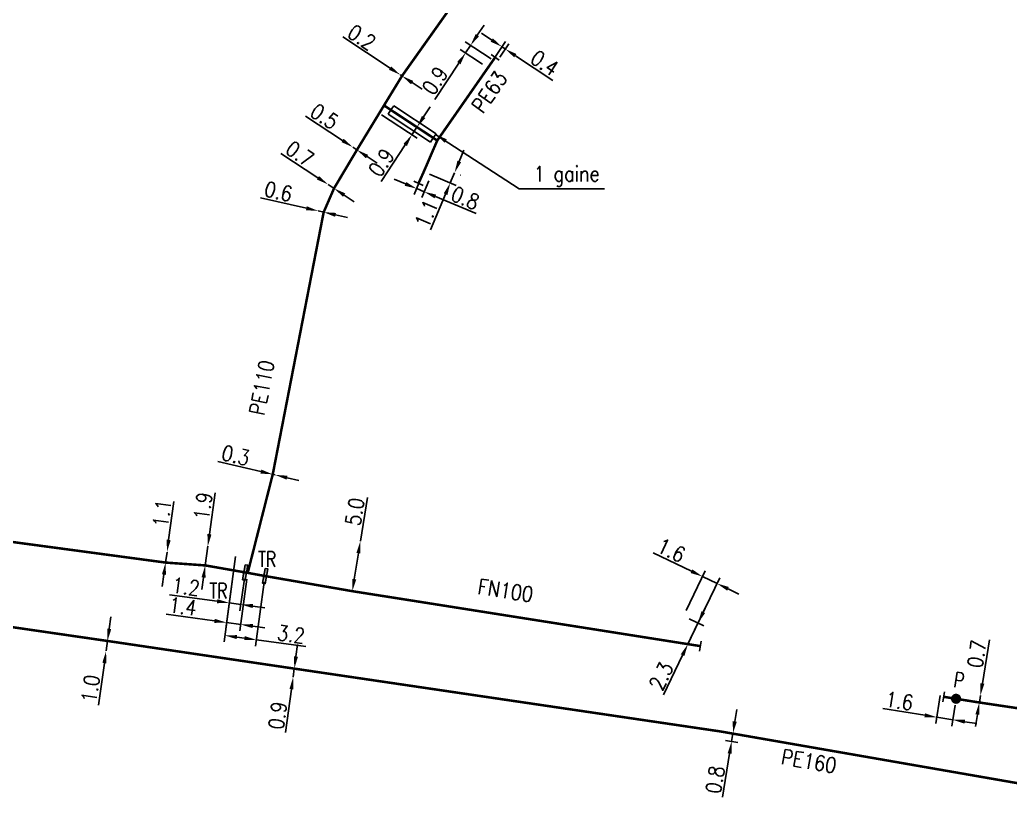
# Model space of a CAD drawing. Header units: millimetres. Extents: x 138988 to 140002, y 128990 to 130001.
# Drawn here: x 139490.1 to 139587.9, y 129601.3 to 129678 of the extents above; entities that cross this region are included whole.
import ezdxf
from ezdxf.enums import TextEntityAlignment as Align

# ---------------------------------------------------------------- set-up
doc = ezdxf.new("R2010")
doc.units = ezdxf.units.MM
doc.header["$PDMODE"] = 34
for name, pattern in [('L_25_AP', [2000, 1000, 1000]), ('L_25_FN', [2000, 1000, 1000]), ('L_25_PE', [2000, 1000, 1000])]:
    doc.linetypes.add(name, pattern=pattern)
doc.layers.get('0').update_dxf_attribs({"linetype": 'CONTINUOUS'})
doc.layers.get('Defpoints').update_dxf_attribs({"linetype": 'CONTINUOUS'})
for name, color, linetype in [('L_150', 1, 'CONTINUOUS'), ('L_300', 7, 'CONTINUOUS'), ('L_340', 7, 'CONTINUOUS'), ('L_400', 7, 'CONTINUOUS')]:
    doc.layers.add(name, color=color, linetype=linetype)
doc.styles.add('G_ROMANS', font='ROMANS.SHX', dxfattribs={"width": 0.75})
doc.styles.get("Standard").update_dxf_attribs({"font": 'romans.shx', "width": 0.85})
doc.dimstyles.get("Standard").update_dxf_attribs({"dimtxt": 1.5, "dimasz": 1.2, "dimexe": 0.625, "dimexo": 0.625, "dimgap": 0.25, "dimtad": 1, "dimdec": 1, "dimzin": 0, "dimdsep": 46, "dimtxsty": 'Standard', "dimcen": -0.5, "dimadec": 0, "dimazin": 0, "dimtfac": 1, "dimtdec": 1, "dimtmove": 0, "dimatfit": 3, "dimfxl": 0, "dimtolj": 1, "dimtzin": 0, "dimarcsym": 0})

# ---------------------------------------------------------------- blocks, each defined once
blk = doc.blocks.new('*D378')
at = {"layer": 'Defpoints', "color": 0, "linetype": 'Continuous', "transparency": 16777216}
for p in [(139581.075, 129611.974), (139582.545, 129611.031), (139580.635, 129609.212)]:
    blk.add_point(p, dxfattribs=at)
at = {"layer": 'L_300', "color": 0, "linetype": 'Continuous', "lineweight": -2, "transparency": 16777216}
for p, q in [((139580.977, 129611.357), (139580.536, 129608.595)), ((139579.45, 129609.401), (139575.313, 129610.061)), ((139582.446, 129610.414), (139582.116, 129608.343)), ((139582.215, 129608.96), (139580.635, 129609.212)), ((139583.4, 129608.771), (139584.585, 129608.582))]:
    blk.add_line(p, q, dxfattribs=at)
at = {"layer": 'L_300', "color": 0, "linetype": 'Continuous', "transparency": 16777216}
for points in [[(139579.481, 129609.599), (139579.418, 129609.204), (139580.635, 129609.212)], [(139583.431, 129608.969), (139583.368, 129608.574), (139582.215, 129608.96)]]:
    blk.add_solid(points, dxfattribs=at)
at = {"layer": 'L_300', "color": 0, "linetype": 'Continuous', "transparency": 16777216, "insert": (139576.946, 129610.813), "char_height": 1.5, "attachment_point": 5, "rotation": 350.93736}
blk.add_mtext('\\A1;1.6', dxfattribs=at)
blk = doc.blocks.new('*D379')
at = {"layer": 'Defpoints', "color": 0, "linetype": 'Continuous', "transparency": 16777216}
for p in [(139584.955, 129611.355), (139584.955, 129611.355), (139584.844, 129610.664)]:
    blk.add_point(p, dxfattribs=at)
at = {"layer": 'L_150', "color": 0, "linetype": 'Continuous', "lineweight": -2, "transparency": 16777216}
for p, q in [((139585.144, 129612.54), (139585.832, 129616.857)), ((139584.844, 129610.664), (139584.955, 129611.355)), ((139584.655, 129609.479), (139584.466, 129608.294))]:
    blk.add_line(p, q, dxfattribs=at)
at = {"layer": 'L_150', "color": 0, "linetype": 'Continuous', "transparency": 16777216}
for points in [[(139584.946, 129612.572), (139585.341, 129612.509), (139584.955, 129611.355)], [(139584.458, 129609.511), (139584.853, 129609.448), (139584.844, 129610.664)]]:
    blk.add_solid(points, dxfattribs=at)
at = {"layer": 'L_150', "color": 0, "linetype": 'Continuous', "transparency": 16777216, "insert": (139584.595, 129615.449), "char_height": 1.5, "attachment_point": 5, "rotation": 80.93736}
blk.add_mtext('\\A1;0.7', dxfattribs=at)
blk = doc.blocks.new('L_340_07')
at = {"color": 0, "linetype": 'Continuous', "const_width": 0.25, "flags": 128}
blk.add_lwpolyline([(0, 0), (1.25, 0)], dxfattribs=at)
at = {"color": 0, "linetype": 'Continuous', "flags": 128}
blk.add_lwpolyline([(1.25, -0.5), (1.25, 0.5)], dxfattribs=at)
at = {"color": 0, "linetype": 'Continuous', "style": 'G_ROMANS', "width": 0.75, "flags": 3}
for tag, p in [('DEF_LEG', (0.723, -3.465)), ('DEF_COUP', (0.723, -5.965)), ('DEF_TYPE', (0.723, -8.465))]:
    blk.add_attdef(tag, text='', height=1.2, dxfattribs=at).set_placement(p, align=Align.MIDDLE)
blk = doc.blocks.new('L_300_12')
at = {"color": 0, "linetype": 'Continuous', "const_width": 0.497, "flags": 128}
blk.add_lwpolyline([(-0.252, 0, 1), (0.252, 0, 1)], format="xyb", close=True, dxfattribs=at)
at = {"color": 0, "linetype": 'Continuous', "style": 'G_ROMANS', "width": 0.75}
blk.add_text('P', height=1.5, dxfattribs=at).set_placement((0, 1.85), align=Align.MIDDLE)
at = {"color": 0, "linetype": 'Continuous', "width": 0.75, "flags": 3}
for tag, p in [('DEF_LEG', (0, -5)), ('DEF_COUP', (0, -7.5)), ('DEF_TYPE', (0, -10))]:
    blk.add_attdef(tag, text='', height=1.2, dxfattribs=at).set_placement(p, align=Align.MIDDLE)
blk = doc.blocks.new('*D1006')
at = {"layer": 'Defpoints', "color": 0, "linetype": 'Continuous', "transparency": 16777216}
for p in [(139515.095, 129633.182), (139515.339, 129633.125), (139515.339, 129633.125)]:
    blk.add_point(p, dxfattribs=at)
at = {"layer": 'L_150', "color": 0, "linetype": 'Continuous', "lineweight": -2, "transparency": 16777216}
for p, q in [((139513.926, 129633.453), (139509.668, 129634.443)), ((139515.339, 129633.125), (139515.095, 129633.182)), ((139516.508, 129632.853), (139517.676, 129632.582))]:
    blk.add_line(p, q, dxfattribs=at)
at = {"layer": 'L_150', "color": 0, "linetype": 'Continuous', "transparency": 16777216}
for points in [[(139513.972, 129633.648), (139513.881, 129633.258), (139515.095, 129633.182)], [(139516.553, 129633.048), (139516.462, 129632.659), (139515.339, 129633.125)]]:
    blk.add_solid(points, dxfattribs=at)
at = {"layer": 'L_150', "color": 0, "linetype": 'Continuous', "transparency": 16777216, "insert": (139511.439, 129635.058), "char_height": 1.5, "attachment_point": 5, "rotation": 346.91893}
blk.add_mtext('\\A1;0.3', dxfattribs=at)
blk = doc.blocks.new('*D1007')
at = {"layer": 'Defpoints', "color": 0, "linetype": 'Continuous', "transparency": 16777216}
for p in [(139526.076, 129669.59), (139525.317, 129669.011), (139528.834, 129666.694)]:
    blk.add_point(p, dxfattribs=at)
at = {"layer": 'L_150', "color": 0, "linetype": 'Continuous', "lineweight": -2, "transparency": 16777216}
for p, q in [((139529.99, 129668.449), (139530.65, 129669.451)), ((139525.839, 129668.667), (139529.356, 129666.351)), ((139526.598, 129669.246), (139529.851, 129667.103)), ((139529.33, 129667.447), (139528.834, 129666.694)), ((139528.174, 129665.692), (139525.802, 129662.092))]:
    blk.add_line(p, q, dxfattribs=at)
at = {"layer": 'L_150', "color": 0, "linetype": 'Continuous', "transparency": 16777216}
for points in [[(139529.823, 129668.559), (139530.157, 129668.339), (139529.33, 129667.447)], [(139528.007, 129665.802), (139528.341, 129665.582), (139528.834, 129666.694)]]:
    blk.add_solid(points, dxfattribs=at)
at = {"layer": 'L_150', "color": 0, "linetype": 'Continuous', "transparency": 16777216, "insert": (139525.823, 129663.941), "char_height": 1.5, "attachment_point": 5, "rotation": 56.62616}
blk.add_mtext('\\A1;0.9', dxfattribs=at)
blk = doc.blocks.new('*D1008')
at = {"layer": 'Defpoints', "color": 0, "linetype": 'Continuous', "transparency": 16777216}
for p in [(139519.586, 129659.176), (139519.586, 129659.176), (139520.122, 129659.054)]:
    blk.add_point(p, dxfattribs=at)
at = {"layer": 'L_150', "color": 0, "linetype": 'Continuous', "lineweight": -2, "transparency": 16777216}
for p, q in [((139518.416, 129659.442), (139513.89, 129660.47)), ((139520.122, 129659.054), (139519.586, 129659.176)), ((139521.292, 129658.788), (139522.463, 129658.522))]:
    blk.add_line(p, q, dxfattribs=at)
at = {"layer": 'L_150', "color": 0, "linetype": 'Continuous', "transparency": 16777216}
for points in [[(139518.46, 129659.637), (139518.372, 129659.247), (139519.586, 129659.176)], [(139521.337, 129658.983), (139521.248, 129658.593), (139520.122, 129659.054)]]:
    blk.add_solid(points, dxfattribs=at)
at = {"layer": 'L_150', "color": 0, "linetype": 'Continuous', "transparency": 16777216, "insert": (139515.658, 129661.094), "char_height": 1.5, "attachment_point": 5, "rotation": 347.19777}
blk.add_mtext('\\A1;0.6', dxfattribs=at)
blk = doc.blocks.new('*D1009')
at = {"layer": 'Defpoints', "color": 0, "linetype": 'Continuous', "transparency": 16777216}
for p in [(139520.559, 129661.789), (139520.559, 129661.789), (139521.144, 129661.404)]:
    blk.add_point(p, dxfattribs=at)
at = {"layer": 'L_150', "color": 0, "linetype": 'Continuous', "lineweight": -2, "transparency": 16777216}
for p, q in [((139519.557, 129662.449), (139515.907, 129664.854)), ((139521.144, 129661.404), (139520.559, 129661.789)), ((139522.146, 129660.744), (139523.148, 129660.083))]:
    blk.add_line(p, q, dxfattribs=at)
at = {"layer": 'L_150', "color": 0, "linetype": 'Continuous', "transparency": 16777216}
for points in [[(139519.667, 129662.616), (139519.447, 129662.282), (139520.559, 129661.789)], [(139522.256, 129660.911), (139522.036, 129660.577), (139521.144, 129661.404)]]:
    blk.add_solid(points, dxfattribs=at)
at = {"layer": 'L_150', "color": 0, "linetype": 'Continuous', "transparency": 16777216, "insert": (139517.781, 129664.817), "char_height": 1.5, "attachment_point": 5, "rotation": 326.61823}
blk.add_mtext('\\A1;0.7', dxfattribs=at)
blk = doc.blocks.new('*D1010')
at = {"layer": 'Defpoints', "color": 0, "linetype": 'Continuous', "transparency": 16777216}
for p in [(139522.988, 129665.476), (139522.988, 129665.476), (139523.405, 129665.201)]:
    blk.add_point(p, dxfattribs=at)
at = {"layer": 'L_150', "color": 0, "linetype": 'Continuous', "lineweight": -2, "transparency": 16777216}
for p, q in [((139521.986, 129666.136), (139518.335, 129668.541)), ((139523.405, 129665.201), (139522.988, 129665.476)), ((139524.408, 129664.541), (139525.41, 129663.881))]:
    blk.add_line(p, q, dxfattribs=at)
at = {"layer": 'L_150', "color": 0, "linetype": 'Continuous', "transparency": 16777216}
for points in [[(139522.096, 129666.303), (139521.876, 129665.969), (139522.988, 129665.476)], [(139524.518, 129664.708), (139524.298, 129664.374), (139523.405, 129665.201)]]:
    blk.add_solid(points, dxfattribs=at)
at = {"layer": 'L_150', "color": 0, "linetype": 'Continuous', "transparency": 16777216, "insert": (139520.209, 129668.504), "char_height": 1.5, "attachment_point": 5, "rotation": 326.62616}
blk.add_mtext('\\A1;0.5', dxfattribs=at)
blk = doc.blocks.new('*D1011')
at = {"layer": 'Defpoints', "color": 0, "linetype": 'Continuous', "transparency": 16777216}
for p in [(139527.687, 129672.61), (139527.687, 129672.61), (139527.854, 129672.5)]:
    blk.add_point(p, dxfattribs=at)
at = {"layer": 'L_150', "color": 0, "linetype": 'Continuous', "lineweight": -2, "transparency": 16777216}
for p, q in [((139526.685, 129673.27), (139522.011, 129676.349)), ((139527.854, 129672.5), (139527.687, 129672.61)), ((139528.856, 129671.84), (139529.858, 129671.18))]:
    blk.add_line(p, q, dxfattribs=at)
at = {"layer": 'L_150', "color": 0, "linetype": 'Continuous', "transparency": 16777216}
for points in [[(139526.795, 129673.437), (139526.575, 129673.103), (139527.687, 129672.61)], [(139528.966, 129672.007), (139528.746, 129671.673), (139527.854, 129672.5)]]:
    blk.add_solid(points, dxfattribs=at)
at = {"layer": 'L_150', "color": 0, "linetype": 'Continuous', "transparency": 16777216, "insert": (139523.885, 129676.312), "char_height": 1.5, "attachment_point": 5, "rotation": 326.62616}
blk.add_mtext('\\A1;0.2', dxfattribs=at)
blk = doc.blocks.new('*D1023')
at = {"layer": 'Defpoints', "color": 0, "linetype": 'Continuous', "transparency": 16777216}
for p in [(139529.999, 129663.038), (139533.034, 129662.957), (139533.045, 129662.953)]:
    blk.add_point(p, dxfattribs=at)
at = {"layer": 'L_340', "color": 0, "linetype": 'Continuous', "lineweight": -2, "transparency": 16777216}
for p, q in [((139533.509, 129664.06), (139533.973, 129665.166)), ((139530.575, 129662.796), (139533.195, 129661.697)), ((139533.045, 129662.953), (139532.619, 129661.939)), ((139533.61, 129662.716), (139533.621, 129662.711)), ((139532.155, 129660.832), (139530.675, 129657.305))]:
    blk.add_line(p, q, dxfattribs=at)
at = {"layer": 'L_340', "color": 0, "linetype": 'Continuous', "transparency": 16777216}
for points in [[(139533.325, 129664.137), (139533.693, 129663.982), (139533.045, 129662.953)], [(139531.97, 129660.91), (139532.339, 129660.755), (139532.619, 129661.939)]]:
    blk.add_solid(points, dxfattribs=at)
at = {"layer": 'L_340', "color": 0, "linetype": 'Continuous', "transparency": 16777216, "insert": (139530.261, 129658.902), "char_height": 1.5, "attachment_point": 5, "rotation": 67.23777}
blk.add_mtext('\\A1;1.1', dxfattribs=at)
blk = doc.blocks.new('*D1024')
at = {"layer": 'Defpoints', "color": 0, "linetype": 'Continuous', "transparency": 16777216}
for p in [(139529.999, 129663.038), (139530.737, 129662.729), (139530.041, 129661.071)]:
    blk.add_point(p, dxfattribs=at)
at = {"layer": 'L_340', "color": 0, "linetype": 'Continuous', "lineweight": -2, "transparency": 16777216}
for p, q in [((139528.197, 129661.844), (139527.09, 129662.309)), ((139529.757, 129662.462), (139529.062, 129660.804)), ((139530.495, 129662.152), (139529.799, 129660.494)), ((139529.303, 129661.38), (139530.041, 129661.071)), ((139531.148, 129660.606), (139535.179, 129658.915))]:
    blk.add_line(p, q, dxfattribs=at)
at = {"layer": 'L_340', "color": 0, "linetype": 'Continuous', "transparency": 16777216}
for points in [[(139528.274, 129662.029), (139528.12, 129661.66), (139529.303, 129661.38)], [(139531.225, 129660.791), (139531.07, 129660.422), (139530.041, 129661.071)]]:
    blk.add_solid(points, dxfattribs=at)
at = {"layer": 'L_340', "color": 0, "linetype": 'Continuous', "transparency": 16777216, "insert": (139534.103, 129660.451), "char_height": 1.5, "attachment_point": 5, "rotation": 337.23777}
blk.add_mtext('\\A1;0.8', dxfattribs=at)
blk = doc.blocks.new('*D1025')
at = {"layer": 'Defpoints', "color": 0, "linetype": 'Continuous', "transparency": 16777216}
for p in [(139534.625, 129675.521), (139536.334, 129673.308), (139537.16, 129673.84)]:
    blk.add_point(p, dxfattribs=at)
at = {"layer": 'L_340', "color": 0, "linetype": 'Continuous', "lineweight": -2, "transparency": 16777216}
for p, q in [((139535.288, 129676.521), (139535.951, 129677.521)), ((139536.639, 129674.185), (139534.104, 129675.867)), ((139534.625, 129675.521), (139534.127, 129674.771)), ((139535.813, 129673.653), (139533.606, 129675.116)), ((139533.464, 129673.771), (139531.082, 129670.178))]:
    blk.add_line(p, q, dxfattribs=at)
at = {"layer": 'L_340', "color": 0, "linetype": 'Continuous', "transparency": 16777216}
for points in [[(139535.121, 129676.632), (139535.454, 129676.411), (139534.625, 129675.521)], [(139533.297, 129673.881), (139533.631, 129673.66), (139534.127, 129674.771)]]:
    blk.add_solid(points, dxfattribs=at)
at = {"layer": 'L_340', "color": 0, "linetype": 'Continuous', "transparency": 16777216, "insert": (139531.108, 129672.027), "char_height": 1.5, "attachment_point": 5, "rotation": 56.45274}
blk.add_mtext('\\A1;0.9', dxfattribs=at)
blk = doc.blocks.new('*D1026')
at = {"layer": 'Defpoints', "color": 0, "linetype": 'Continuous', "transparency": 16777216}
for p in [(139538.044, 129675.162), (139536.334, 129673.308), (139537.165, 129673.837)]:
    blk.add_point(p, dxfattribs=at)
at = {"layer": 'L_340', "color": 0, "linetype": 'Continuous', "lineweight": -2, "transparency": 16777216}
for p, q in [((139536.71, 129676.046), (139535.71, 129676.709)), ((139536.68, 129673.829), (139538.056, 129675.904)), ((139537.51, 129674.358), (139538.389, 129675.683)), ((139537.71, 129675.383), (139538.044, 129675.162)), ((139539.044, 129674.499), (139542.738, 129672.05))]:
    blk.add_line(p, q, dxfattribs=at)
at = {"layer": 'L_340', "color": 0, "linetype": 'Continuous', "transparency": 16777216}
for points in [[(139536.821, 129676.213), (139536.6, 129675.88), (139537.71, 129675.383)], [(139539.154, 129674.666), (139538.933, 129674.332), (139538.044, 129675.162)]]:
    blk.add_solid(points, dxfattribs=at)
at = {"layer": 'L_340', "color": 0, "linetype": 'Continuous', "transparency": 16777216, "insert": (139541.944, 129673.776), "char_height": 1.5, "attachment_point": 5, "rotation": 326.45274}
blk.add_mtext('\\A1;0.4', dxfattribs=at)
blk = doc.blocks.new('*D1027')
at = {"layer": 'Defpoints', "color": 0, "linetype": 'Continuous', "transparency": 16777216}
for p in [(139511.515, 129625.691), (139512.622, 129623.452), (139510.542, 129618.556)]:
    blk.add_point(p, dxfattribs=at)
at = {"layer": 'L_150', "color": 0, "linetype": 'Continuous', "lineweight": -2, "transparency": 16777216}
for p, q in [((139511.43, 129625.072), (139510.458, 129617.937)), ((139512.538, 129622.832), (139511.845, 129617.748)), ((139509.353, 129618.719), (139504.571, 129619.37)), ((139511.929, 129618.367), (139510.542, 129618.556)), ((139513.118, 129618.205), (139514.307, 129618.043))]:
    blk.add_line(p, q, dxfattribs=at)
at = {"layer": 'L_150', "color": 0, "linetype": 'Continuous', "transparency": 16777216}
for points in [[(139509.38, 129618.917), (139509.326, 129618.52), (139510.542, 129618.556)], [(139513.145, 129618.404), (139513.091, 129618.007), (139511.929, 129618.367)]]:
    blk.add_solid(points, dxfattribs=at)
at = {"layer": 'L_150', "color": 0, "linetype": 'Continuous', "transparency": 16777216, "insert": (139506.217, 129620.155), "char_height": 1.5, "attachment_point": 5, "rotation": 352.23936}
blk.add_mtext('\\A1;1.4', dxfattribs=at)
blk = doc.blocks.new('*D1028')
at = {"layer": 'Defpoints', "color": 0, "linetype": 'Continuous', "transparency": 16777216}
for p in [(139508.684, 129626.077), (139508.684, 129626.077), (139508.428, 129624.194)]:
    blk.add_point(p, dxfattribs=at)
at = {"layer": 'L_150', "color": 0, "linetype": 'Continuous', "lineweight": -2, "transparency": 16777216}
for p, q in [((139508.846, 129627.266), (139509.404, 129631.357)), ((139508.428, 129624.194), (139508.684, 129626.077)), ((139508.266, 129623.005), (139508.104, 129621.816))]:
    blk.add_line(p, q, dxfattribs=at)
at = {"layer": 'L_150', "color": 0, "linetype": 'Continuous', "transparency": 16777216}
for points in [[(139508.648, 129627.293), (139509.045, 129627.239), (139508.684, 129626.077)], [(139508.068, 129623.032), (139508.464, 129622.978), (139508.428, 129624.194)]]:
    blk.add_solid(points, dxfattribs=at)
at = {"layer": 'L_150', "color": 0, "linetype": 'Continuous', "transparency": 16777216, "insert": (139508.215, 129630.041), "char_height": 1.5, "attachment_point": 5, "rotation": 82.23936}
blk.add_mtext('\\A1;1.9', dxfattribs=at)
blk = doc.blocks.new('*D1029')
at = {"layer": 'Defpoints', "color": 0, "linetype": 'Continuous', "transparency": 16777216}
for p in [(139511.515, 129625.691), (139512.377, 129623.502), (139510.807, 129620.498)]:
    blk.add_point(p, dxfattribs=at)
at = {"layer": 'L_340', "color": 0, "linetype": 'Continuous', "lineweight": -2, "transparency": 16777216}
for p, q in [((139511.43, 129625.072), (139510.722, 129619.879)), ((139512.292, 129622.883), (139511.862, 129619.724)), ((139509.618, 129620.66), (139504.907, 129621.302)), ((139511.946, 129620.343), (139510.807, 129620.498)), ((139513.135, 129620.181), (139514.324, 129620.019))]:
    blk.add_line(p, q, dxfattribs=at)
at = {"layer": 'L_340', "color": 0, "linetype": 'Continuous', "transparency": 16777216}
for points in [[(139509.645, 129620.858), (139509.591, 129620.462), (139510.807, 129620.498)], [(139513.162, 129620.379), (139513.108, 129619.983), (139511.946, 129620.343)]]:
    blk.add_solid(points, dxfattribs=at)
at = {"layer": 'L_340', "color": 0, "linetype": 'Continuous', "transparency": 16777216, "insert": (139506.523, 129622.091), "char_height": 1.5, "attachment_point": 5, "rotation": 352.23936}
blk.add_mtext('\\A1;1.2', dxfattribs=at)
blk = doc.blocks.new('*D1030')
at = {"layer": 'Defpoints', "color": 0, "linetype": 'Continuous', "transparency": 16777216}
for p in [(139511.515, 129625.691), (139514.346, 129623.144), (139510.368, 129617.279)]:
    blk.add_point(p, dxfattribs=at)
at = {"layer": 'L_340', "color": 0, "linetype": 'Continuous', "lineweight": -2, "transparency": 16777216}
for p, q in [((139511.43, 129625.072), (139510.284, 129616.66)), ((139514.262, 129622.525), (139513.405, 129616.235)), ((139511.557, 129617.117), (139512.3, 129617.016)), ((139513.489, 129616.854), (139518.35, 129616.192))]:
    blk.add_line(p, q, dxfattribs=at)
at = {"layer": 'L_340', "color": 0, "linetype": 'Continuous', "transparency": 16777216}
for points in [[(139511.584, 129617.316), (139511.53, 129616.919), (139510.368, 129617.279)], [(139512.327, 129617.214), (139512.273, 129616.818), (139513.489, 129616.854)]]:
    blk.add_solid(points, dxfattribs=at)
at = {"layer": 'L_340', "color": 0, "linetype": 'Continuous', "transparency": 16777216, "insert": (139516.914, 129617.396), "char_height": 1.5, "attachment_point": 5, "rotation": 352.23936}
blk.add_mtext('\\A1;3.2', dxfattribs=at)
blk = doc.blocks.new('*D1031')
at = {"layer": 'Defpoints', "color": 0, "linetype": 'Continuous', "transparency": 16777216}
for p in [(139523.744, 129626.587), (139523.744, 129626.587), (139522.947, 129621.651)]:
    blk.add_point(p, dxfattribs=at)
at = {"layer": 'L_150', "color": 0, "linetype": 'Continuous', "lineweight": -2, "transparency": 16777216}
for p, q in [((139523.744, 129626.587), (139524.44, 129630.903)), ((139523.138, 129622.836), (139523.553, 129625.403))]:
    blk.add_line(p, q, dxfattribs=at)
at = {"layer": 'L_150', "color": 0, "linetype": 'Continuous', "transparency": 16777216}
for points in [[(139523.355, 129625.435), (139523.75, 129625.371), (139523.744, 129626.587)], [(139522.941, 129622.868), (139523.336, 129622.804), (139522.947, 129621.651)]]:
    blk.add_solid(points, dxfattribs=at)
at = {"layer": 'L_150', "color": 0, "linetype": 'Continuous', "transparency": 16777216, "insert": (139523.2, 129629.497), "char_height": 1.5, "attachment_point": 5, "rotation": 80.83354}
blk.add_mtext('\\A1;5.0', dxfattribs=at)
blk = doc.blocks.new('L_340_19')
at = {"linetype": 'Continuous'}
blk.add_hatch(color=0, dxfattribs=at).paths.add_polyline_path([(0.125, 0.75), (-0.125, 0.75), (-0.125, -0.75), (0.125, -0.75)])
at = {"color": 0, "linetype": 'Continuous'}
blk.add_lwpolyline([(-0.125, 0.75), (0.125, 0.75), (0.125, -0.75), (-0.125, -0.75)], close=True, dxfattribs=at)
at = {"color": 0, "linetype": 'Continuous', "width": 0.75}
for tag, height, flags, p in [('TR', 1.5, 8, (0, 3)), ('DEF_LEG', 1.2, 3, (0, -5)), ('DEF_COUP', 1.2, 3, (0, -7.5)), ('DEF_TYPE', 1.2, 3, (0, -10))]:
    blk.add_attdef(tag, text='', height=height, dxfattribs=dict(at, flags=flags)).set_placement(p, align=Align.MIDDLE)
blk = doc.blocks.new('*D689')
at = {"layer": 'Defpoints', "color": 0, "linetype": 'Continuous', "transparency": 16777216}
for p in [(139504.658, 129625.515), (139504.658, 129625.515), (139504.517, 129624.474)]:
    blk.add_point(p, dxfattribs=at)
at = {"layer": 'L_150', "color": 0, "linetype": 'Continuous', "lineweight": -2, "transparency": 16777216}
for p, q in [((139504.82, 129626.704), (139505.337, 129630.494)), ((139504.517, 129624.474), (139504.658, 129625.515)), ((139504.354, 129623.285), (139504.192, 129622.096))]:
    blk.add_line(p, q, dxfattribs=at)
at = {"layer": 'L_150', "color": 0, "linetype": 'Continuous', "transparency": 16777216}
for points in [[(139504.622, 129626.731), (139505.019, 129626.677), (139504.658, 129625.515)], [(139504.156, 129623.312), (139504.553, 129623.258), (139504.517, 129624.474)]]:
    blk.add_solid(points, dxfattribs=at)
at = {"layer": 'L_150', "color": 0, "linetype": 'Continuous', "transparency": 16777216, "insert": (139504.169, 129629.328), "char_height": 1.5, "attachment_point": 5, "rotation": 82.23936}
blk.add_mtext('\\A1;1.1', dxfattribs=at)
blk = doc.blocks.new('*D690')
at = {"layer": 'Defpoints', "color": 0, "linetype": 'Continuous', "transparency": 16777216}
for p in [(139555.63, 129619.191), (139557.071, 129618.497), (139556.073, 129616.425)]:
    blk.add_point(p, dxfattribs=at)
at = {"layer": 'L_340', "color": 0, "linetype": 'Continuous', "lineweight": -2, "transparency": 16777216}
for p, q in [((139557.592, 129619.578), (139558.113, 129620.66)), ((139556.193, 129618.92), (139557.634, 129618.226)), ((139557.071, 129618.497), (139556.073, 129616.425)), ((139555.553, 129615.344), (139553.656, 129611.405))]:
    blk.add_line(p, q, dxfattribs=at)
at = {"layer": 'L_340', "color": 0, "linetype": 'Continuous', "transparency": 16777216}
for points in [[(139557.412, 129619.665), (139557.772, 129619.492), (139557.071, 129618.497)], [(139555.373, 129615.431), (139555.733, 129615.257), (139556.073, 129616.425)]]:
    blk.add_solid(points, dxfattribs=at)
at = {"layer": 'L_340', "color": 0, "linetype": 'Continuous', "transparency": 16777216, "insert": (139553.443, 129613.268), "char_height": 1.5, "attachment_point": 5, "rotation": 64.28536}
blk.add_mtext('\\A1;2.3', dxfattribs=at)
blk = doc.blocks.new('*D691')
at = {"layer": 'Defpoints', "color": 0, "linetype": 'Continuous', "transparency": 16777216}
for p in [(139557.512, 129623.1), (139555.63, 129619.191), (139556.073, 129616.425)]:
    blk.add_point(p, dxfattribs=at)
at = {"layer": 'L_340', "color": 0, "linetype": 'Continuous', "lineweight": -2, "transparency": 16777216}
for p, q in [((139556.431, 129623.62), (139552.656, 129625.438)), ((139555.901, 129619.755), (139557.783, 129623.663)), ((139556.345, 129616.988), (139559.225, 129622.968)), ((139558.953, 129622.405), (139557.512, 129623.1)), ((139560.035, 129621.885), (139561.116, 129621.364))]:
    blk.add_line(p, q, dxfattribs=at)
at = {"layer": 'L_340', "color": 0, "linetype": 'Continuous', "transparency": 16777216}
for points in [[(139556.517, 129623.8), (139556.344, 129623.44), (139557.512, 129623.1)], [(139560.121, 129622.065), (139559.948, 129621.704), (139558.953, 129622.405)]]:
    blk.add_solid(points, dxfattribs=at)
at = {"layer": 'L_340', "color": 0, "linetype": 'Continuous', "transparency": 16777216, "insert": (139554.437, 129625.69), "char_height": 1.5, "attachment_point": 5, "rotation": 334.28536}
blk.add_mtext('\\A1;1.6', dxfattribs=at)
blk = doc.blocks.new('*D706')
at = {"layer": 'Defpoints', "color": 0, "linetype": 'Continuous', "transparency": 16777216}
for p in [(139498.784, 129616.737), (139498.643, 129615.748), (139498.643, 129615.748)]:
    blk.add_point(p, dxfattribs=at)
at = {"layer": 'L_150', "color": 0, "linetype": 'Continuous', "lineweight": -2, "transparency": 16777216}
for p, q in [((139498.954, 129617.925), (139499.124, 129619.113)), ((139498.784, 129616.737), (139498.643, 129615.748)), ((139498.473, 129614.56), (139497.88, 129610.412))]:
    blk.add_line(p, q, dxfattribs=at)
at = {"layer": 'L_150', "color": 0, "linetype": 'Continuous', "transparency": 16777216}
for points in [[(139498.756, 129617.954), (139499.152, 129617.897), (139498.784, 129616.737)], [(139498.275, 129614.588), (139498.671, 129614.531), (139498.643, 129615.748)]]:
    blk.add_solid(points, dxfattribs=at)
at = {"layer": 'L_150', "color": 0, "linetype": 'Continuous', "transparency": 16777216, "insert": (139497.102, 129612.034), "char_height": 1.5, "attachment_point": 5, "rotation": 81.86458}
blk.add_mtext('\\A1;1.0', dxfattribs=at)
blk = doc.blocks.new('*D707')
at = {"layer": 'Defpoints', "color": 0, "linetype": 'Continuous', "transparency": 16777216}
for p in [(139517.223, 129614.007), (139517.107, 129613.165), (139517.107, 129613.165)]:
    blk.add_point(p, dxfattribs=at)
at = {"layer": 'L_150', "color": 0, "linetype": 'Continuous', "lineweight": -2, "transparency": 16777216}
for p, q in [((139517.385, 129615.196), (139517.548, 129616.385)), ((139517.223, 129614.007), (139517.107, 129613.165)), ((139516.945, 129611.976), (139516.36, 129607.705))]:
    blk.add_line(p, q, dxfattribs=at)
at = {"layer": 'L_150', "color": 0, "linetype": 'Continuous', "transparency": 16777216}
for points in [[(139517.187, 129615.223), (139517.584, 129615.169), (139517.223, 129614.007)], [(139516.747, 129612.003), (139517.143, 129611.949), (139517.107, 129613.165)]]:
    blk.add_solid(points, dxfattribs=at)
at = {"layer": 'L_150', "color": 0, "linetype": 'Continuous', "transparency": 16777216, "insert": (139515.58, 129609.381), "char_height": 1.5, "attachment_point": 5, "rotation": 82.20802}
blk.add_mtext('\\A1;0.9', dxfattribs=at)
blk = doc.blocks.new('*D708')
at = {"layer": 'Defpoints', "color": 0, "linetype": 'Continuous', "transparency": 16777216}
for p in [(139559.301, 129607.805), (139559.174, 129607.015), (139560.386, 129606.819)]:
    blk.add_point(p, dxfattribs=at)
at = {"layer": 'L_150', "color": 0, "linetype": 'Continuous', "lineweight": -2, "transparency": 16777216}
for p, q in [((139560.705, 129608.794), (139560.896, 129609.978)), ((139559.791, 129606.915), (139561.003, 129606.72)), ((139559.918, 129607.705), (139561.131, 129607.509)), ((139560.514, 129607.609), (139560.386, 129606.819)), ((139560.195, 129605.634), (139559.498, 129601.319))]:
    blk.add_line(p, q, dxfattribs=at)
at = {"layer": 'L_150', "color": 0, "linetype": 'Continuous', "transparency": 16777216}
for points in [[(139560.507, 129608.825), (139560.902, 129608.762), (139560.514, 129607.609)], [(139559.997, 129605.666), (139560.392, 129605.603), (139560.386, 129606.819)]]:
    blk.add_solid(points, dxfattribs=at)
at = {"layer": 'L_150', "color": 0, "linetype": 'Continuous', "transparency": 16777216, "insert": (139558.763, 129603.044), "char_height": 1.5, "attachment_point": 5, "rotation": 80.82723}
blk.add_mtext('\\A1;0.8', dxfattribs=at)

msp = doc.modelspace()

# ---------------------------------------------------------------- linework, layer by layer
at = {"layer": 'L_150', "linetype": 'L_25_PE', "const_width": 0.25, "flags": 128}
for points in [[(139512.622, 129623.452), (139515.095, 129633.182), (139520.122, 129659.054), (139521.144, 129661.404), (139523.405, 129665.201), (139526.076, 129669.59), (139527.854, 129672.5), (139532.815, 129679.485), (139537.573, 129686.738), (139540.494, 129691.071), (139549.029, 129703.734), (139562.921, 129723.937), (139568.706, 129732.28), (139570.579, 129734.614), (139576.075, 129741.458), (139577.659, 129743.593), (139577.827, 129743.664), (139578.167, 129744.017)], [(139536.334, 129673.308), (139531.331, 129666.127), (139529.999, 129663.038)], [(139526.076, 129669.59), (139531.331, 129666.127)], [(139594.503, 129601.677), (139559.301, 129607.805), (139517.223, 129614.007), (139498.784, 129616.737), (139443.688, 129624.728), (139429.894, 129625.999), (139427.415, 129626.209), (139427.415, 129626.209), (139383.473, 129629.927)], [(139514.346, 129623.144), (139512.624, 129623.459), (139512.377, 129623.502)]]:
    msp.add_lwpolyline(points, dxfattribs=at)
at = {"layer": 'L_150', "linetype": 'L_25_FN', "const_width": 0.25, "flags": 128}
for points in [[(139512.377, 129623.502), (139508.428, 129624.194), (139504.517, 129624.474), (139474.175, 129628.552), (139455.197, 129631.074), (139439.532, 129633.085), (139434.799, 129633.733), (139433.291, 129634.718), (139428.79, 129635.335), (139426.946, 129635.588), (139424.999, 129634.887), (139420.041, 129635.483), (139412.427, 129636.047), (139405.148, 129636.85), (139386.518, 129638.085)], [(139556.073, 129616.425), (139522.947, 129621.651), (139522.947, 129621.651), (139514.346, 129623.144)]]:
    msp.add_lwpolyline(points, dxfattribs=at)
at = {"layer": 'L_150', "linetype": 'L_25_AP', "const_width": 0.25, "flags": 128}
msp.add_lwpolyline([(139582.545, 129611.031), (139584.844, 129610.664), (139597.172, 129608.825)], dxfattribs=at)
at = {"layer": 'L_400', "color": 7, "linetype": 'CONTINUOUS'}
for p, q in [((139527.033, 129669.557), (139526.758, 129669.139)), ((139527.033, 129669.557), (139531.216, 129666.801)), ((139526.483, 129668.722), (139526.758, 129669.139)), ((139526.483, 129668.722), (139530.666, 129665.966)), ((139531.216, 129666.801), (139530.941, 129666.384)), ((139530.666, 129665.966), (139530.941, 129666.384))]:
    msp.add_line(p, q, dxfattribs=at)

# ---------------------------------------------------------------- block references
at = {"layer": 'L_300', "rotation": 350.9373565233918}
msp.add_blockref('L_300_12', (139582.545, 129611.031), dxfattribs=at)
at = {"layer": 'L_340'}
for p, rotation in [((139536.334, 129673.308), 55.07066677138589), ((139529.999, 129663.038), 245.7571929378759), ((139556.073, 129616.425), 351.0557587961925), ((139582.545, 129611.031), 170.9373565233917)]:
    msp.add_blockref('L_340_07', p, dxfattribs=dict(at, rotation=rotation))
ref = msp.add_blockref('L_340_19', (139514.346, 129623.144), dxfattribs=dict(at, rotation=350.1542764351913))
ref.add_attrib('TR', 'TR', dxfattribs={"layer": '0', "color": 0, "linetype": 'Continuous', "height": 1.5, "width": 0.75, "flags": 8}).set_placement((139514.541, 129624.803), align=Align.MIDDLE)
ref = msp.add_blockref('L_340_19', (139512.377, 129623.502), dxfattribs=dict(at, rotation=350.1542764351913))
ref.add_attrib('TR', 'TR', dxfattribs={"layer": '0', "color": 0, "linetype": 'Continuous', "height": 1.5, "width": 0.75, "flags": 8}).set_placement((139509.741, 129621.689), align=Align.MIDDLE)

# ---------------------------------------------------------------- texts
at = {"layer": 'L_150', "linetype": 'Continuous', "width": 0.85}
for s, rotation, p in [('PE63', 55.07067, (139535.851, 129668.694)), ('PE110', 79.00412, (139514.232, 129638.91))]:
    msp.add_text(s, height=1.5, rotation=rotation, dxfattribs=at).set_placement(p)
for s, rotation, p in [('FN100', 351.05576, (139538.074, 129621.714)), ('PE160', 350.12462, (139568.022, 129604.87))]:
    msp.add_text(s, height=1.5, rotation=rotation, dxfattribs=at).set_placement(p, align=Align.MIDDLE)
at = {"layer": 'L_400', "linetype": 'Continuous', "insert": (139540.856, 129661.595), "char_height": 1.5, "attachment_point": 7}
msp.add_mtext('1 gaine', dxfattribs=at)

# ---------------------------------------------------------------- dimensions: what is measured, and where the dimension line sits
at = {"layer": 'L_150', "linetype": 'Continuous'}
for base, p1, p2, angle, picture, middle in [((139527.687, 129672.61), (139527.854, 129672.5), (139527.687, 129672.61), 326.62616, '*D1011', (139523.335, 129675.477)), ((139522.988, 129665.476), (139523.405, 129665.201), (139522.988, 129665.476), 326.62616, '*D1010', (139519.659, 129667.669)), ((139528.834, 129666.694), (139526.076, 129669.59), (139525.317, 129669.011), 56.62616, '*D1007', (139526.658, 129663.391)), ((139520.559, 129661.789), (139521.144, 129661.404), (139520.559, 129661.789), 326.61823, '*D1009', (139517.231, 129663.982)), ((139519.586, 129659.176), (139520.12233, 129659.05413), (139519.586, 129659.176), 347.19777, '*D1008', (139515.43643, 129660.11893)), ((139515.3387, 129633.1251), (139515.0952, 129633.1816), (139515.3387, 129633.1251), 166.91893, '*D1006', (139511.2129, 129634.0837)), ((139508.684, 129626.077), (139508.428, 129624.194), (139508.684, 129626.077), 262.23936, '*D1028', (139509.206, 129629.906)), ((139504.658, 129625.515), (139504.517, 129624.474), (139504.658, 129625.515), 262.23936, '*D689', (139505.16, 129629.193)), ((139523.744, 129626.587), (139522.947, 129621.651), (139523.744, 129626.587), 260.83354, '*D1031', (139524.187, 129629.338)), ((139510.542, 129618.556), (139512.622, 129623.452), (139511.515, 129625.691), 352.23936, '*D1027', (139506.082, 129619.164)), ((139498.643, 129615.748), (139498.784, 129616.737), (139498.643, 129615.748), 81.86458, '*D706', (139498.092, 129611.892)), ((139584.955, 129611.355), (139584.844, 129610.664), (139584.955, 129611.355), 260.93736, '*D379', (139585.582, 129615.291)), ((139517.107, 129613.165), (139517.223, 129614.007), (139517.107, 129613.165), 82.20802, '*D707', (139516.571, 129609.246)), ((139560.386, 129606.819), (139559.301, 129607.805), (139559.174, 129607.015), 80.82723, '*D708', (139559.751, 129602.884))]:
    dim = msp.add_linear_dim(base=base, p1=p1, p2=p2, angle=angle, dimstyle='Standard', dxfattribs=at)
    dim.commit()
    dim.dimension.update_dxf_attribs({"geometry": picture, "text_midpoint": middle, "dimtype": 160})
at = {"layer": 'L_300', "linetype": 'Continuous'}
dim = msp.add_linear_dim(base=(139580.635, 129609.212), p1=(139582.545, 129611.031), p2=(139581.075, 129611.974), angle=350.93736, dimstyle='Standard', dxfattribs=at)
dim.commit()
dim.dimension.update_dxf_attribs({"geometry": '*D378', "text_midpoint": (139576.789, 129609.826), "dimtype": 160})
at = {"layer": 'L_340', "linetype": 'Continuous'}
for base, p1, p2, angle, picture, middle in [((139534.625, 129675.521), (139536.334, 129673.308), (139537.16, 129673.84), 236.45274, '*D1025', (139531.941, 129671.475)), ((139538.044, 129675.162), (139536.334, 129673.308), (139537.165, 129673.837), 146.45274, '*D1026', (139541.391, 129672.943)), ((139533.045, 129662.953), (139529.999, 129663.038), (139533.034, 129662.957), 247.23777, '*D1023', (139531.183, 129658.515)), ((139530.041, 129661.071), (139529.999, 129663.038), (139530.737, 129662.729), 157.23777, '*D1024', (139533.716, 129659.529)), ((139557.512, 129623.1), (139556.073, 129616.425), (139555.63, 129619.191), 334.28536, '*D691', (139554.003, 129624.789)), ((139510.80676, 129620.498115), (139512.376834, 129623.502473), (139511.51451, 129625.691346), 352.239355, '*D1029', (139506.388237, 129621.100286)), ((139510.368, 129617.279), (139514.346, 129623.144), (139511.515, 129625.691), 352.23936, '*D1030', (139516.779, 129616.406)), ((139557.071, 129618.497), (139556.073, 129616.425), (139555.63, 129619.191), 244.28536, '*D690', (139554.344, 129612.834))]:
    dim = msp.add_linear_dim(base=base, p1=p1, p2=p2, angle=angle, dimstyle='Standard', dxfattribs=at)
    dim.commit()
    dim.dimension.update_dxf_attribs({"geometry": picture, "text_midpoint": middle, "dimtype": 160})

# ---------------------------------------------------------------- leaders
at = {"layer": 'L_400', "linetype": 'Continuous', "annotation_type": 0, "has_hookline": 1, "hookline_direction": 0, "text_width": 6.982}
msp.add_leader([(139531.172, 129666.733), (139539.406, 129661.345), (139540.606, 129661.345)], dimstyle='Standard', dxfattribs=at)

doc.saveas('drawing.dxf')
